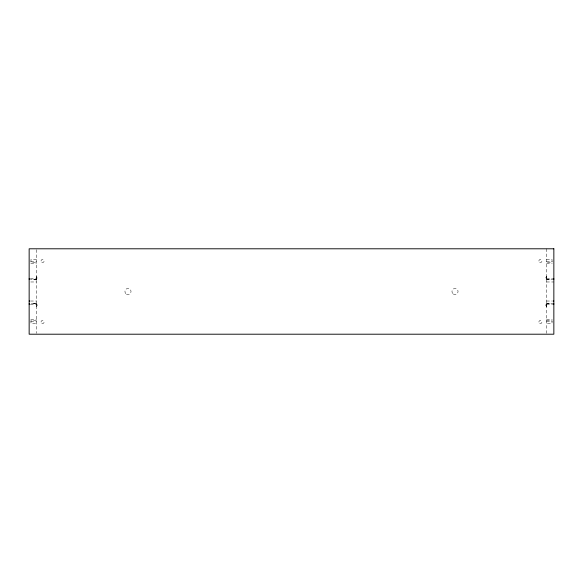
<?xml version="1.0" encoding="UTF-8"?>
<svg xmlns="http://www.w3.org/2000/svg" width="583" height="583" viewBox="0 0 583 583"><rect width="100%" height="100%" fill="white"/><g stroke="black" fill="none" stroke-linecap="round" stroke-linejoin="round"><path stroke-width="0.44" stroke-dasharray="2.92 2.19" d="M546.526 306.374L545.972 305.04L546.526 303.699A1.895 1.895 0 0 1 549.201 303.699L547.867 303.145L546.526 303.699A1.895 1.895 0 0 0 546.526 306.374L546.133 304.29M37.028 305.04L36.474 306.374A1.895 1.895 0 0 0 36.474 303.699L35.133 303.145L33.799 303.699A1.895 1.895 0 0 1 36.474 303.699L37.028 305.04L36.474 303.699L30.367 303.699M36.889 278.659L36.474 276.626A1.895 1.895 0 0 1 36.474 279.301L35.133 279.855L33.799 279.301A1.895 1.895 0 0 0 36.474 279.301L37.028 277.96L36.474 276.626M545.972 277.96L546.526 276.626A1.895 1.895 0 0 0 546.526 279.301L547.867 279.855L549.201 279.301A1.895 1.895 0 0 1 546.526 279.301L546.133 277.209M546.111 277.268L546.526 276.626M33.799 303.699L34.441 303.284M549.201 279.301L547.116 279.694M547.167 303.284L546.526 303.699L553.85 303.699M35.833 279.716L36.474 279.301L30.367 279.301M36.474 259.471L30.979 259.471L30.979 262.51L36.474 262.518M546.526 259.471L552.021 259.471L552.021 262.51L546.526 262.518M30.775 261.789L36.474 261.789M546.526 261.789L552.225 261.789M30.775 263.625L36.474 263.625M546.526 263.625L552.225 263.625M30.367 278.747L36.474 278.747M546.526 278.747L552.633 278.747M553.85 279.301L546.526 279.301L546.111 278.659M30.775 281.975L36.474 281.975M546.526 281.975L553.85 281.975M30.52 301.025L36.474 301.025M546.526 301.025L552.48 301.025M30.367 304.253L36.474 304.253M546.526 304.253L552.633 304.253M30.775 319.375L36.474 319.375M546.526 319.375L552.225 319.375M36.474 320.482L30.979 320.482L30.979 323.529L36.474 323.529M546.526 320.482L552.021 320.482L552.021 323.529L546.526 323.529M30.775 321.211L36.474 321.211M546.526 321.211L552.225 321.211M547.867 303.145L548.618 303.306M34.382 279.694L35.133 279.855M35.133 303.145L35.833 303.284M548.559 303.284L549.201 303.699M33.799 279.301L34.441 279.716M546.526 248.795L546.526 333.308M546.111 304.341L546.111 305.732M36.474 249.692L36.474 333.308M126.46 294.145A3.053 3.053 0 0 0 131.037 291.5A3.053 3.053 0 0 0 126.46 288.855A3.053 3.053 0 0 0 126.46 294.145M453.253 293.992A3.053 3.053 0 0 0 458.049 291.777A3.053 3.053 0 0 0 453.727 288.731A3.053 3.053 0 0 0 453.253 293.992M539.661 262.314A1.523 1.523 0 0 0 541.95 260.995A1.523 1.523 0 0 0 539.661 259.675A1.523 1.523 0 0 0 539.661 262.314M539.661 323.325A1.523 1.523 0 0 0 541.95 322.005A1.523 1.523 0 0 0 539.661 320.686A1.523 1.523 0 0 0 539.661 323.325M41.808 262.314A1.523 1.523 0 0 0 44.097 260.995A1.523 1.523 0 0 0 41.808 259.675A1.523 1.523 0 0 0 41.808 262.314M41.808 323.325A1.523 1.523 0 0 0 44.097 322.005A1.523 1.523 0 0 0 41.808 320.686A1.523 1.523 0 0 0 41.808 323.325"/><path stroke-width="0.87" d="M29.15 278.747L29.609 278.747M553.391 278.747L553.85 278.747M29.15 279.301L29.609 279.301M553.391 279.301L553.85 279.301M29.15 301.025L29.609 301.025M553.391 301.025L553.85 301.025M29.15 303.699L29.609 303.699M553.391 303.699L553.85 303.699M29.15 304.253L29.609 304.253M553.391 304.253L553.85 304.253M553.85 248.795L29.15 248.795L29.15 334.205L553.85 334.205L553.85 248.795"/></g></svg>
